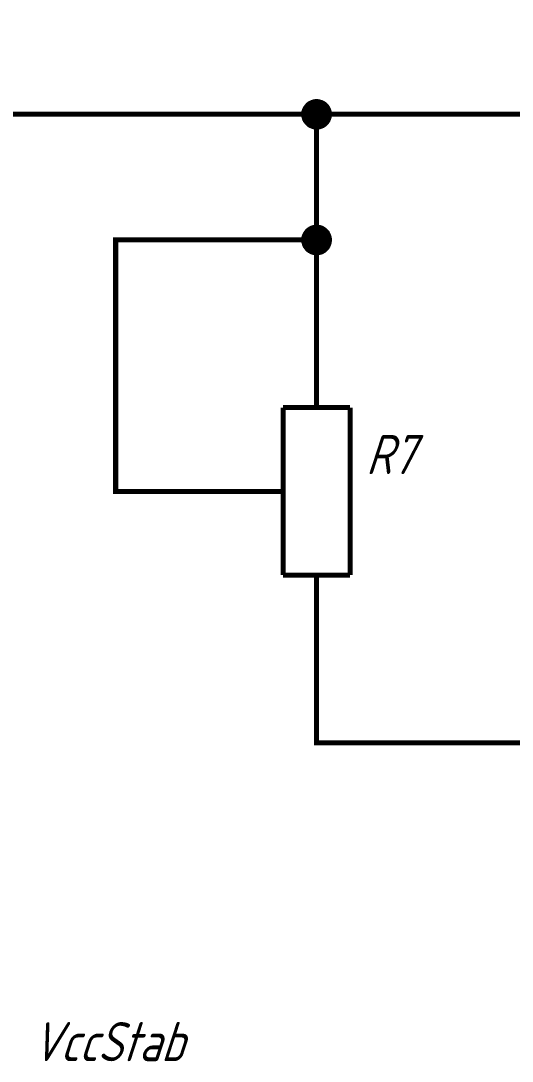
# Paper-space layout 'Layout1' of a CAD drawing. Header units: millimetres. Extents: x 0 to 420, y 0 to 297.
# Drawn here: x 209.5 to 238.8, y 103.6 to 165.7 of the extents above; entities that cross this region are included whole.
import ezdxf

# ---------------------------------------------------------------- set-up
doc = ezdxf.new("R2010")
doc.units = ezdxf.units.MM
doc.layers.add('Sheet', color=255, linetype='Continuous')
doc.styles.add('GOST', font='', dxfattribs={"oblique": 18})
doc.styles.get('GOST').set_extended_font_data('GOST type A')

psp = doc.layouts.get("Layout1")

# ---------------------------------------------------------------- linework, layer by layer
at = {"layer": 'Sheet'}
for points, const_width in [([(162.634, 240.149), (152.619, 240.149), (152.619, 160.15), (227.103, 160.15), (372.589, 160.15), (372.589, 110.133), (370.097, 110.133)], 0.3), ([(226.339, 160.15), (226.339, 160.183), (226.339, 160.228), (226.351, 160.262), (226.351, 160.307), (226.362, 160.341), (226.373, 160.374), (226.384, 160.408), (226.396, 160.442), (226.418, 160.475), (226.429, 160.509), (226.452, 160.543), (226.474, 160.565), (226.497, 160.599), (226.519, 160.633), (226.541, 160.655), (226.564, 160.678), (226.586, 160.711), (226.62, 160.734), (226.654, 160.756), (226.676, 160.779), (226.71, 160.79), (226.744, 160.812), (226.777, 160.824), (226.811, 160.846), (226.845, 160.857), (226.878, 160.868), (226.912, 160.88), (226.946, 160.891), (226.991, 160.891), (227.024, 160.902), (227.069, 160.902), (227.103, 160.902)], 0.3), ([(226.339, 160.15), (226.339, 160.183), (226.339, 160.228), (226.351, 160.262), (226.351, 160.307), (226.362, 160.341), (226.373, 160.374), (226.384, 160.408), (226.396, 160.442), (226.418, 160.475), (226.429, 160.509), (226.452, 160.543), (226.474, 160.565), (226.497, 160.599), (226.519, 160.633), (226.541, 160.655), (226.564, 160.678), (226.586, 160.711), (226.62, 160.734), (226.654, 160.756), (226.676, 160.779), (226.71, 160.79), (226.744, 160.812), (226.777, 160.824), (226.811, 160.846), (226.845, 160.857), (226.878, 160.868), (226.912, 160.88), (226.946, 160.891), (226.991, 160.891), (227.024, 160.902), (227.069, 160.902), (227.103, 160.902)], 0.3), ([(226.339, 160.15), (226.339, 160.183), (226.339, 160.228), (226.351, 160.262), (226.351, 160.307), (226.362, 160.341), (226.373, 160.374), (226.384, 160.408), (226.396, 160.442), (226.418, 160.475), (226.429, 160.509), (226.452, 160.543), (226.474, 160.565), (226.497, 160.599), (226.519, 160.633), (226.541, 160.655), (226.564, 160.678), (226.586, 160.711), (226.62, 160.734), (226.654, 160.756), (226.676, 160.779), (226.71, 160.79), (226.744, 160.812), (226.777, 160.824), (226.811, 160.846), (226.845, 160.857), (226.878, 160.868), (226.912, 160.88), (226.946, 160.891), (226.991, 160.891), (227.024, 160.902), (227.069, 160.902), (227.103, 160.902)], 0.3), ([(226.339, 160.15), (226.339, 160.183), (226.339, 160.228), (226.351, 160.262), (226.351, 160.307), (226.362, 160.341), (226.373, 160.374), (226.384, 160.408), (226.396, 160.442), (226.418, 160.475), (226.429, 160.509), (226.452, 160.543), (226.474, 160.565), (226.497, 160.599), (226.519, 160.633), (226.541, 160.655), (226.564, 160.678), (226.586, 160.711), (226.62, 160.734), (226.654, 160.756), (226.676, 160.779), (226.71, 160.79), (226.744, 160.812), (226.777, 160.824), (226.811, 160.846), (226.845, 160.857), (226.878, 160.868), (226.912, 160.88), (226.946, 160.891), (226.991, 160.891), (227.024, 160.902), (227.069, 160.902), (227.103, 160.902)], 0.3), ([(226.339, 160.15), (226.339, 160.183), (226.339, 160.228), (226.351, 160.262), (226.351, 160.307), (226.362, 160.341), (226.373, 160.374), (226.384, 160.408), (226.396, 160.442), (226.418, 160.475), (226.429, 160.509), (226.452, 160.543), (226.474, 160.565), (226.497, 160.599), (226.519, 160.633), (226.541, 160.655), (226.564, 160.678), (226.586, 160.711), (226.62, 160.734), (226.654, 160.756), (226.676, 160.779), (226.71, 160.79), (226.744, 160.812), (226.777, 160.824), (226.811, 160.846), (226.845, 160.857), (226.878, 160.868), (226.912, 160.88), (226.946, 160.891), (226.991, 160.891), (227.024, 160.902), (227.069, 160.902), (227.103, 160.902)], 0.0991), ([(226.339, 160.15), (226.339, 160.183), (226.339, 160.228), (226.351, 160.262), (226.351, 160.307), (226.362, 160.341), (226.373, 160.374), (226.384, 160.408), (226.396, 160.442), (226.418, 160.475), (226.429, 160.509), (226.452, 160.543), (226.474, 160.565), (226.497, 160.599), (226.519, 160.633), (226.541, 160.655), (226.564, 160.678), (226.586, 160.711), (226.62, 160.734), (226.654, 160.756), (226.676, 160.779), (226.71, 160.79), (226.744, 160.812), (226.777, 160.824), (226.811, 160.846), (226.845, 160.857), (226.878, 160.868), (226.912, 160.88), (226.946, 160.891), (226.991, 160.891), (227.024, 160.902), (227.069, 160.902), (227.103, 160.902)], 0.0991), ([(226.339, 160.15), (226.339, 160.183), (226.339, 160.228), (226.351, 160.262), (226.351, 160.307), (226.362, 160.341), (226.373, 160.374), (226.384, 160.408), (226.396, 160.442), (226.418, 160.475), (226.429, 160.509), (226.452, 160.543), (226.474, 160.565), (226.497, 160.599), (226.519, 160.633), (226.541, 160.655), (226.564, 160.678), (226.586, 160.711), (226.62, 160.734), (226.654, 160.756), (226.676, 160.779), (226.71, 160.79), (226.744, 160.812), (226.777, 160.824), (226.811, 160.846), (226.845, 160.857), (226.878, 160.868), (226.912, 160.88), (226.946, 160.891), (226.991, 160.891), (227.024, 160.902), (227.069, 160.902), (227.103, 160.902)], 0.0991), ([(226.339, 160.15), (226.339, 160.183), (226.339, 160.228), (226.351, 160.262), (226.351, 160.307), (226.362, 160.341), (226.373, 160.374), (226.384, 160.408), (226.396, 160.442), (226.418, 160.475), (226.429, 160.509), (226.452, 160.543), (226.474, 160.565), (226.497, 160.599), (226.519, 160.633), (226.541, 160.655), (226.564, 160.678), (226.586, 160.711), (226.62, 160.734), (226.654, 160.756), (226.676, 160.779), (226.71, 160.79), (226.744, 160.812), (226.777, 160.824), (226.811, 160.846), (226.845, 160.857), (226.878, 160.868), (226.912, 160.88), (226.946, 160.891), (226.991, 160.891), (227.024, 160.902), (227.069, 160.902), (227.103, 160.902)], 0.0991), ([(227.103, 160.902), (227.103, 160.902)], 0.3), ([(227.103, 160.902), (227.148, 160.902), (227.181, 160.902), (227.215, 160.891), (227.26, 160.891), (227.294, 160.88), (227.327, 160.868), (227.372, 160.857), (227.406, 160.846), (227.44, 160.824), (227.473, 160.812), (227.496, 160.79), (227.53, 160.779), (227.563, 160.756), (227.586, 160.734), (227.619, 160.711), (227.642, 160.678), (227.664, 160.655), (227.698, 160.633), (227.72, 160.599), (227.743, 160.565), (227.754, 160.543), (227.777, 160.509), (227.788, 160.475), (227.81, 160.442), (227.821, 160.408), (227.833, 160.374), (227.844, 160.341), (227.855, 160.307), (227.855, 160.262), (227.866, 160.228), (227.866, 160.183), (227.866, 160.15)], 0.3), ([(227.103, 160.902), (227.103, 160.902)], 0.3), ([(227.103, 160.902), (227.148, 160.902), (227.181, 160.902), (227.215, 160.891), (227.26, 160.891), (227.294, 160.88), (227.327, 160.868), (227.372, 160.857), (227.406, 160.846), (227.44, 160.824), (227.473, 160.812), (227.496, 160.79), (227.53, 160.779), (227.563, 160.756), (227.586, 160.734), (227.619, 160.711), (227.642, 160.678), (227.664, 160.655), (227.698, 160.633), (227.72, 160.599), (227.743, 160.565), (227.754, 160.543), (227.777, 160.509), (227.788, 160.475), (227.81, 160.442), (227.821, 160.408), (227.833, 160.374), (227.844, 160.341), (227.855, 160.307), (227.855, 160.262), (227.866, 160.228), (227.866, 160.183), (227.866, 160.15)], 0.3), ([(227.103, 160.902), (227.103, 160.902)], 0.3), ([(227.103, 160.902), (227.148, 160.902), (227.181, 160.902), (227.215, 160.891), (227.26, 160.891), (227.294, 160.88), (227.327, 160.868), (227.372, 160.857), (227.406, 160.846), (227.44, 160.824), (227.473, 160.812), (227.496, 160.79), (227.53, 160.779), (227.563, 160.756), (227.586, 160.734), (227.619, 160.711), (227.642, 160.678), (227.664, 160.655), (227.698, 160.633), (227.72, 160.599), (227.743, 160.565), (227.754, 160.543), (227.777, 160.509), (227.788, 160.475), (227.81, 160.442), (227.821, 160.408), (227.833, 160.374), (227.844, 160.341), (227.855, 160.307), (227.855, 160.262), (227.866, 160.228), (227.866, 160.183), (227.866, 160.15)], 0.3), ([(227.103, 160.902), (227.103, 160.902)], 0.3), ([(227.103, 160.902), (227.148, 160.902), (227.181, 160.902), (227.215, 160.891), (227.26, 160.891), (227.294, 160.88), (227.327, 160.868), (227.372, 160.857), (227.406, 160.846), (227.44, 160.824), (227.473, 160.812), (227.496, 160.79), (227.53, 160.779), (227.563, 160.756), (227.586, 160.734), (227.619, 160.711), (227.642, 160.678), (227.664, 160.655), (227.698, 160.633), (227.72, 160.599), (227.743, 160.565), (227.754, 160.543), (227.777, 160.509), (227.788, 160.475), (227.81, 160.442), (227.821, 160.408), (227.833, 160.374), (227.844, 160.341), (227.855, 160.307), (227.855, 160.262), (227.866, 160.228), (227.866, 160.183), (227.866, 160.15)], 0.3), ([(227.103, 160.902), (227.103, 160.902)], 0.0991), ([(227.103, 160.902), (227.148, 160.902), (227.181, 160.902), (227.215, 160.891), (227.26, 160.891), (227.294, 160.88), (227.327, 160.868), (227.372, 160.857), (227.406, 160.846), (227.44, 160.824), (227.473, 160.812), (227.496, 160.79), (227.53, 160.779), (227.563, 160.756), (227.586, 160.734), (227.619, 160.711), (227.642, 160.678), (227.664, 160.655), (227.698, 160.633), (227.72, 160.599), (227.743, 160.565), (227.754, 160.543), (227.777, 160.509), (227.788, 160.475), (227.81, 160.442), (227.821, 160.408), (227.833, 160.374), (227.844, 160.341), (227.855, 160.307), (227.855, 160.262), (227.866, 160.228), (227.866, 160.183), (227.866, 160.15)], 0.0991), ([(227.103, 160.902), (227.103, 160.902)], 0.0991), ([(227.103, 160.902), (227.148, 160.902), (227.181, 160.902), (227.215, 160.891), (227.26, 160.891), (227.294, 160.88), (227.327, 160.868), (227.372, 160.857), (227.406, 160.846), (227.44, 160.824), (227.473, 160.812), (227.496, 160.79), (227.53, 160.779), (227.563, 160.756), (227.586, 160.734), (227.619, 160.711), (227.642, 160.678), (227.664, 160.655), (227.698, 160.633), (227.72, 160.599), (227.743, 160.565), (227.754, 160.543), (227.777, 160.509), (227.788, 160.475), (227.81, 160.442), (227.821, 160.408), (227.833, 160.374), (227.844, 160.341), (227.855, 160.307), (227.855, 160.262), (227.866, 160.228), (227.866, 160.183), (227.866, 160.15)], 0.0991), ([(227.103, 160.902), (227.103, 160.902)], 0.0991), ([(227.103, 160.902), (227.148, 160.902), (227.181, 160.902), (227.215, 160.891), (227.26, 160.891), (227.294, 160.88), (227.327, 160.868), (227.372, 160.857), (227.406, 160.846), (227.44, 160.824), (227.473, 160.812), (227.496, 160.79), (227.53, 160.779), (227.563, 160.756), (227.586, 160.734), (227.619, 160.711), (227.642, 160.678), (227.664, 160.655), (227.698, 160.633), (227.72, 160.599), (227.743, 160.565), (227.754, 160.543), (227.777, 160.509), (227.788, 160.475), (227.81, 160.442), (227.821, 160.408), (227.833, 160.374), (227.844, 160.341), (227.855, 160.307), (227.855, 160.262), (227.866, 160.228), (227.866, 160.183), (227.866, 160.15)], 0.0991), ([(227.103, 160.902), (227.103, 160.902)], 0.0991), ([(227.103, 160.902), (227.148, 160.902), (227.181, 160.902), (227.215, 160.891), (227.26, 160.891), (227.294, 160.88), (227.327, 160.868), (227.372, 160.857), (227.406, 160.846), (227.44, 160.824), (227.473, 160.812), (227.496, 160.79), (227.53, 160.779), (227.563, 160.756), (227.586, 160.734), (227.619, 160.711), (227.642, 160.678), (227.664, 160.655), (227.698, 160.633), (227.72, 160.599), (227.743, 160.565), (227.754, 160.543), (227.777, 160.509), (227.788, 160.475), (227.81, 160.442), (227.821, 160.408), (227.833, 160.374), (227.844, 160.341), (227.855, 160.307), (227.855, 160.262), (227.866, 160.228), (227.866, 160.183), (227.866, 160.15)], 0.0991), ([(227.103, 159.386), (227.069, 159.386), (227.024, 159.386), (226.991, 159.397), (226.946, 159.397), (226.912, 159.409), (226.878, 159.42), (226.845, 159.431), (226.811, 159.442), (226.777, 159.465), (226.744, 159.476), (226.71, 159.498), (226.676, 159.51), (226.654, 159.532), (226.62, 159.555), (226.586, 159.588), (226.564, 159.611), (226.541, 159.633), (226.519, 159.667), (226.497, 159.689), (226.474, 159.723), (226.452, 159.757), (226.429, 159.779), (226.418, 159.813), (226.396, 159.847), (226.384, 159.88), (226.373, 159.925), (226.362, 159.959), (226.351, 159.993), (226.351, 160.037), (226.339, 160.071), (226.339, 160.105), (226.339, 160.15)], 0.3), ([(226.339, 160.15), (226.339, 160.15)], 0.3), ([(227.103, 159.386), (227.069, 159.386), (227.024, 159.386), (226.991, 159.397), (226.946, 159.397), (226.912, 159.409), (226.878, 159.42), (226.845, 159.431), (226.811, 159.442), (226.777, 159.465), (226.744, 159.476), (226.71, 159.498), (226.676, 159.51), (226.654, 159.532), (226.62, 159.555), (226.586, 159.588), (226.564, 159.611), (226.541, 159.633), (226.519, 159.667), (226.497, 159.689), (226.474, 159.723), (226.452, 159.757), (226.429, 159.779), (226.418, 159.813), (226.396, 159.847), (226.384, 159.88), (226.373, 159.925), (226.362, 159.959), (226.351, 159.993), (226.351, 160.037), (226.339, 160.071), (226.339, 160.105), (226.339, 160.15)], 0.3), ([(226.339, 160.15), (226.339, 160.15)], 0.3), ([(227.103, 159.386), (227.069, 159.386), (227.024, 159.386), (226.991, 159.397), (226.946, 159.397), (226.912, 159.409), (226.878, 159.42), (226.845, 159.431), (226.811, 159.442), (226.777, 159.465), (226.744, 159.476), (226.71, 159.498), (226.676, 159.51), (226.654, 159.532), (226.62, 159.555), (226.586, 159.588), (226.564, 159.611), (226.541, 159.633), (226.519, 159.667), (226.497, 159.689), (226.474, 159.723), (226.452, 159.757), (226.429, 159.779), (226.418, 159.813), (226.396, 159.847), (226.384, 159.88), (226.373, 159.925), (226.362, 159.959), (226.351, 159.993), (226.351, 160.037), (226.339, 160.071), (226.339, 160.105), (226.339, 160.15)], 0.3), ([(226.339, 160.15), (226.339, 160.15)], 0.3), ([(227.103, 159.386), (227.069, 159.386), (227.024, 159.386), (226.991, 159.397), (226.946, 159.397), (226.912, 159.409), (226.878, 159.42), (226.845, 159.431), (226.811, 159.442), (226.777, 159.465), (226.744, 159.476), (226.71, 159.498), (226.676, 159.51), (226.654, 159.532), (226.62, 159.555), (226.586, 159.588), (226.564, 159.611), (226.541, 159.633), (226.519, 159.667), (226.497, 159.689), (226.474, 159.723), (226.452, 159.757), (226.429, 159.779), (226.418, 159.813), (226.396, 159.847), (226.384, 159.88), (226.373, 159.925), (226.362, 159.959), (226.351, 159.993), (226.351, 160.037), (226.339, 160.071), (226.339, 160.105), (226.339, 160.15)], 0.3), ([(226.339, 160.15), (226.339, 160.15)], 0.3), ([(227.103, 159.386), (227.069, 159.386), (227.024, 159.386), (226.991, 159.397), (226.946, 159.397), (226.912, 159.409), (226.878, 159.42), (226.845, 159.431), (226.811, 159.442), (226.777, 159.465), (226.744, 159.476), (226.71, 159.498), (226.676, 159.51), (226.654, 159.532), (226.62, 159.555), (226.586, 159.588), (226.564, 159.611), (226.541, 159.633), (226.519, 159.667), (226.497, 159.689), (226.474, 159.723), (226.452, 159.757), (226.429, 159.779), (226.418, 159.813), (226.396, 159.847), (226.384, 159.88), (226.373, 159.925), (226.362, 159.959), (226.351, 159.993), (226.351, 160.037), (226.339, 160.071), (226.339, 160.105), (226.339, 160.15)], 0.0991), ([(226.339, 160.15), (226.339, 160.15)], 0.0991), ([(227.103, 159.386), (227.069, 159.386), (227.024, 159.386), (226.991, 159.397), (226.946, 159.397), (226.912, 159.409), (226.878, 159.42), (226.845, 159.431), (226.811, 159.442), (226.777, 159.465), (226.744, 159.476), (226.71, 159.498), (226.676, 159.51), (226.654, 159.532), (226.62, 159.555), (226.586, 159.588), (226.564, 159.611), (226.541, 159.633), (226.519, 159.667), (226.497, 159.689), (226.474, 159.723), (226.452, 159.757), (226.429, 159.779), (226.418, 159.813), (226.396, 159.847), (226.384, 159.88), (226.373, 159.925), (226.362, 159.959), (226.351, 159.993), (226.351, 160.037), (226.339, 160.071), (226.339, 160.105), (226.339, 160.15)], 0.0991), ([(226.339, 160.15), (226.339, 160.15)], 0.0991), ([(227.103, 159.386), (227.069, 159.386), (227.024, 159.386), (226.991, 159.397), (226.946, 159.397), (226.912, 159.409), (226.878, 159.42), (226.845, 159.431), (226.811, 159.442), (226.777, 159.465), (226.744, 159.476), (226.71, 159.498), (226.676, 159.51), (226.654, 159.532), (226.62, 159.555), (226.586, 159.588), (226.564, 159.611), (226.541, 159.633), (226.519, 159.667), (226.497, 159.689), (226.474, 159.723), (226.452, 159.757), (226.429, 159.779), (226.418, 159.813), (226.396, 159.847), (226.384, 159.88), (226.373, 159.925), (226.362, 159.959), (226.351, 159.993), (226.351, 160.037), (226.339, 160.071), (226.339, 160.105), (226.339, 160.15)], 0.0991), ([(226.339, 160.15), (226.339, 160.15)], 0.0991), ([(227.103, 159.386), (227.069, 159.386), (227.024, 159.386), (226.991, 159.397), (226.946, 159.397), (226.912, 159.409), (226.878, 159.42), (226.845, 159.431), (226.811, 159.442), (226.777, 159.465), (226.744, 159.476), (226.71, 159.498), (226.676, 159.51), (226.654, 159.532), (226.62, 159.555), (226.586, 159.588), (226.564, 159.611), (226.541, 159.633), (226.519, 159.667), (226.497, 159.689), (226.474, 159.723), (226.452, 159.757), (226.429, 159.779), (226.418, 159.813), (226.396, 159.847), (226.384, 159.88), (226.373, 159.925), (226.362, 159.959), (226.351, 159.993), (226.351, 160.037), (226.339, 160.071), (226.339, 160.105), (226.339, 160.15)], 0.0991), ([(226.339, 160.15), (226.339, 160.15)], 0.0991), ([(227.866, 160.15), (227.866, 160.105), (227.866, 160.071), (227.855, 160.037), (227.855, 159.993), (227.844, 159.959), (227.833, 159.925), (227.821, 159.88), (227.81, 159.847), (227.788, 159.813), (227.777, 159.779), (227.754, 159.757), (227.743, 159.723), (227.72, 159.689), (227.698, 159.667), (227.664, 159.633), (227.642, 159.611), (227.619, 159.588), (227.586, 159.555), (227.563, 159.532), (227.53, 159.51), (227.496, 159.498), (227.473, 159.476), (227.44, 159.465), (227.406, 159.442), (227.372, 159.431), (227.327, 159.42), (227.294, 159.409), (227.26, 159.397), (227.215, 159.397), (227.181, 159.386), (227.148, 159.386), (227.103, 159.386)], 0.3), ([(227.103, 147.64), (227.103, 152.648), (227.103, 160.15)], 0.3), ([(227.866, 160.15), (227.866, 160.105), (227.866, 160.071), (227.855, 160.037), (227.855, 159.993), (227.844, 159.959), (227.833, 159.925), (227.821, 159.88), (227.81, 159.847), (227.788, 159.813), (227.777, 159.779), (227.754, 159.757), (227.743, 159.723), (227.72, 159.689), (227.698, 159.667), (227.664, 159.633), (227.642, 159.611), (227.619, 159.588), (227.586, 159.555), (227.563, 159.532), (227.53, 159.51), (227.496, 159.498), (227.473, 159.476), (227.44, 159.465), (227.406, 159.442), (227.372, 159.431), (227.327, 159.42), (227.294, 159.409), (227.26, 159.397), (227.215, 159.397), (227.181, 159.386), (227.148, 159.386), (227.103, 159.386)], 0.3), ([(227.866, 160.15), (227.866, 160.105), (227.866, 160.071), (227.855, 160.037), (227.855, 159.993), (227.844, 159.959), (227.833, 159.925), (227.821, 159.88), (227.81, 159.847), (227.788, 159.813), (227.777, 159.779), (227.754, 159.757), (227.743, 159.723), (227.72, 159.689), (227.698, 159.667), (227.664, 159.633), (227.642, 159.611), (227.619, 159.588), (227.586, 159.555), (227.563, 159.532), (227.53, 159.51), (227.496, 159.498), (227.473, 159.476), (227.44, 159.465), (227.406, 159.442), (227.372, 159.431), (227.327, 159.42), (227.294, 159.409), (227.26, 159.397), (227.215, 159.397), (227.181, 159.386), (227.148, 159.386), (227.103, 159.386)], 0.3), ([(227.866, 160.15), (227.866, 160.105), (227.866, 160.071), (227.855, 160.037), (227.855, 159.993), (227.844, 159.959), (227.833, 159.925), (227.821, 159.88), (227.81, 159.847), (227.788, 159.813), (227.777, 159.779), (227.754, 159.757), (227.743, 159.723), (227.72, 159.689), (227.698, 159.667), (227.664, 159.633), (227.642, 159.611), (227.619, 159.588), (227.586, 159.555), (227.563, 159.532), (227.53, 159.51), (227.496, 159.498), (227.473, 159.476), (227.44, 159.465), (227.406, 159.442), (227.372, 159.431), (227.327, 159.42), (227.294, 159.409), (227.26, 159.397), (227.215, 159.397), (227.181, 159.386), (227.148, 159.386), (227.103, 159.386)], 0.3), ([(227.866, 160.15), (227.866, 160.105), (227.866, 160.071), (227.855, 160.037), (227.855, 159.993), (227.844, 159.959), (227.833, 159.925), (227.821, 159.88), (227.81, 159.847), (227.788, 159.813), (227.777, 159.779), (227.754, 159.757), (227.743, 159.723), (227.72, 159.689), (227.698, 159.667), (227.664, 159.633), (227.642, 159.611), (227.619, 159.588), (227.586, 159.555), (227.563, 159.532), (227.53, 159.51), (227.496, 159.498), (227.473, 159.476), (227.44, 159.465), (227.406, 159.442), (227.372, 159.431), (227.327, 159.42), (227.294, 159.409), (227.26, 159.397), (227.215, 159.397), (227.181, 159.386), (227.148, 159.386), (227.103, 159.386)], 0.0991), ([(227.866, 160.15), (227.866, 160.105), (227.866, 160.071), (227.855, 160.037), (227.855, 159.993), (227.844, 159.959), (227.833, 159.925), (227.821, 159.88), (227.81, 159.847), (227.788, 159.813), (227.777, 159.779), (227.754, 159.757), (227.743, 159.723), (227.72, 159.689), (227.698, 159.667), (227.664, 159.633), (227.642, 159.611), (227.619, 159.588), (227.586, 159.555), (227.563, 159.532), (227.53, 159.51), (227.496, 159.498), (227.473, 159.476), (227.44, 159.465), (227.406, 159.442), (227.372, 159.431), (227.327, 159.42), (227.294, 159.409), (227.26, 159.397), (227.215, 159.397), (227.181, 159.386), (227.148, 159.386), (227.103, 159.386)], 0.0991), ([(227.866, 160.15), (227.866, 160.105), (227.866, 160.071), (227.855, 160.037), (227.855, 159.993), (227.844, 159.959), (227.833, 159.925), (227.821, 159.88), (227.81, 159.847), (227.788, 159.813), (227.777, 159.779), (227.754, 159.757), (227.743, 159.723), (227.72, 159.689), (227.698, 159.667), (227.664, 159.633), (227.642, 159.611), (227.619, 159.588), (227.586, 159.555), (227.563, 159.532), (227.53, 159.51), (227.496, 159.498), (227.473, 159.476), (227.44, 159.465), (227.406, 159.442), (227.372, 159.431), (227.327, 159.42), (227.294, 159.409), (227.26, 159.397), (227.215, 159.397), (227.181, 159.386), (227.148, 159.386), (227.103, 159.386)], 0.0991), ([(227.866, 160.15), (227.866, 160.105), (227.866, 160.071), (227.855, 160.037), (227.855, 159.993), (227.844, 159.959), (227.833, 159.925), (227.821, 159.88), (227.81, 159.847), (227.788, 159.813), (227.777, 159.779), (227.754, 159.757), (227.743, 159.723), (227.72, 159.689), (227.698, 159.667), (227.664, 159.633), (227.642, 159.611), (227.619, 159.588), (227.586, 159.555), (227.563, 159.532), (227.53, 159.51), (227.496, 159.498), (227.473, 159.476), (227.44, 159.465), (227.406, 159.442), (227.372, 159.431), (227.327, 159.42), (227.294, 159.409), (227.26, 159.397), (227.215, 159.397), (227.181, 159.386), (227.148, 159.386), (227.103, 159.386)], 0.0991), ([(227.866, 160.15), (227.866, 160.15), (227.866, 160.15), (227.866, 160.15), (227.866, 160.15), (227.866, 160.15), (227.866, 160.15), (227.866, 160.15), (227.866, 160.15), (227.866, 160.15), (227.866, 160.15), (227.866, 160.15), (227.866, 160.15), (227.866, 160.15), (227.866, 160.15), (227.866, 160.15), (227.866, 160.15), (227.866, 160.15), (227.866, 160.15), (227.866, 160.15), (227.866, 160.15), (227.866, 160.15), (227.866, 160.15), (227.866, 160.15), (227.866, 160.15), (227.866, 160.15), (227.866, 160.15), (227.866, 160.15), (227.866, 160.15), (227.866, 160.15), (227.866, 160.15), (227.866, 160.15), (227.866, 160.15)], 0.3), ([(227.866, 160.15), (227.866, 160.15)], 0.3), ([(227.866, 160.15), (227.866, 160.15), (227.866, 160.15), (227.866, 160.15), (227.866, 160.15), (227.866, 160.15), (227.866, 160.15), (227.866, 160.15), (227.866, 160.15), (227.866, 160.15), (227.866, 160.15), (227.866, 160.15), (227.866, 160.15), (227.866, 160.15), (227.866, 160.15), (227.866, 160.15), (227.866, 160.15), (227.866, 160.15), (227.866, 160.15), (227.866, 160.15), (227.866, 160.15), (227.866, 160.15), (227.866, 160.15), (227.866, 160.15), (227.866, 160.15), (227.866, 160.15), (227.866, 160.15), (227.866, 160.15), (227.866, 160.15), (227.866, 160.15), (227.866, 160.15), (227.866, 160.15), (227.866, 160.15)], 0.3), ([(227.866, 160.15), (227.866, 160.15)], 0.3), ([(227.866, 160.15), (227.866, 160.15), (227.866, 160.15), (227.866, 160.15), (227.866, 160.15), (227.866, 160.15), (227.866, 160.15), (227.866, 160.15), (227.866, 160.15), (227.866, 160.15), (227.866, 160.15), (227.866, 160.15), (227.866, 160.15), (227.866, 160.15), (227.866, 160.15), (227.866, 160.15), (227.866, 160.15), (227.866, 160.15), (227.866, 160.15), (227.866, 160.15), (227.866, 160.15), (227.866, 160.15), (227.866, 160.15), (227.866, 160.15), (227.866, 160.15), (227.866, 160.15), (227.866, 160.15), (227.866, 160.15), (227.866, 160.15), (227.866, 160.15), (227.866, 160.15), (227.866, 160.15), (227.866, 160.15)], 0.3), ([(227.866, 160.15), (227.866, 160.15)], 0.3), ([(227.866, 160.15), (227.866, 160.15), (227.866, 160.15), (227.866, 160.15), (227.866, 160.15), (227.866, 160.15), (227.866, 160.15), (227.866, 160.15), (227.866, 160.15), (227.866, 160.15), (227.866, 160.15), (227.866, 160.15), (227.866, 160.15), (227.866, 160.15), (227.866, 160.15), (227.866, 160.15), (227.866, 160.15), (227.866, 160.15), (227.866, 160.15), (227.866, 160.15), (227.866, 160.15), (227.866, 160.15), (227.866, 160.15), (227.866, 160.15), (227.866, 160.15), (227.866, 160.15), (227.866, 160.15), (227.866, 160.15), (227.866, 160.15), (227.866, 160.15), (227.866, 160.15), (227.866, 160.15), (227.866, 160.15)], 0.3), ([(227.866, 160.15), (227.866, 160.15)], 0.3), ([(227.866, 160.15), (227.866, 160.15), (227.866, 160.15), (227.866, 160.15), (227.866, 160.15), (227.866, 160.15), (227.866, 160.15), (227.866, 160.15), (227.866, 160.15), (227.866, 160.15), (227.866, 160.15), (227.866, 160.15), (227.866, 160.15), (227.866, 160.15), (227.866, 160.15), (227.866, 160.15), (227.866, 160.15), (227.866, 160.15), (227.866, 160.15), (227.866, 160.15), (227.866, 160.15), (227.866, 160.15), (227.866, 160.15), (227.866, 160.15), (227.866, 160.15), (227.866, 160.15), (227.866, 160.15), (227.866, 160.15), (227.866, 160.15), (227.866, 160.15), (227.866, 160.15), (227.866, 160.15), (227.866, 160.15)], 0.0991), ([(227.866, 160.15), (227.866, 160.15)], 0.0991), ([(227.866, 160.15), (227.866, 160.15), (227.866, 160.15), (227.866, 160.15), (227.866, 160.15), (227.866, 160.15), (227.866, 160.15), (227.866, 160.15), (227.866, 160.15), (227.866, 160.15), (227.866, 160.15), (227.866, 160.15), (227.866, 160.15), (227.866, 160.15), (227.866, 160.15), (227.866, 160.15), (227.866, 160.15), (227.866, 160.15), (227.866, 160.15), (227.866, 160.15), (227.866, 160.15), (227.866, 160.15), (227.866, 160.15), (227.866, 160.15), (227.866, 160.15), (227.866, 160.15), (227.866, 160.15), (227.866, 160.15), (227.866, 160.15), (227.866, 160.15), (227.866, 160.15), (227.866, 160.15), (227.866, 160.15)], 0.0991), ([(227.866, 160.15), (227.866, 160.15)], 0.0991), ([(227.866, 160.15), (227.866, 160.15), (227.866, 160.15), (227.866, 160.15), (227.866, 160.15), (227.866, 160.15), (227.866, 160.15), (227.866, 160.15), (227.866, 160.15), (227.866, 160.15), (227.866, 160.15), (227.866, 160.15), (227.866, 160.15), (227.866, 160.15), (227.866, 160.15), (227.866, 160.15), (227.866, 160.15), (227.866, 160.15), (227.866, 160.15), (227.866, 160.15), (227.866, 160.15), (227.866, 160.15), (227.866, 160.15), (227.866, 160.15), (227.866, 160.15), (227.866, 160.15), (227.866, 160.15), (227.866, 160.15), (227.866, 160.15), (227.866, 160.15), (227.866, 160.15), (227.866, 160.15), (227.866, 160.15)], 0.0991), ([(227.866, 160.15), (227.866, 160.15)], 0.0991), ([(227.866, 160.15), (227.866, 160.15), (227.866, 160.15), (227.866, 160.15), (227.866, 160.15), (227.866, 160.15), (227.866, 160.15), (227.866, 160.15), (227.866, 160.15), (227.866, 160.15), (227.866, 160.15), (227.866, 160.15), (227.866, 160.15), (227.866, 160.15), (227.866, 160.15), (227.866, 160.15), (227.866, 160.15), (227.866, 160.15), (227.866, 160.15), (227.866, 160.15), (227.866, 160.15), (227.866, 160.15), (227.866, 160.15), (227.866, 160.15), (227.866, 160.15), (227.866, 160.15), (227.866, 160.15), (227.866, 160.15), (227.866, 160.15), (227.866, 160.15), (227.866, 160.15), (227.866, 160.15), (227.866, 160.15)], 0.0991), ([(227.866, 160.15), (227.866, 160.15)], 0.0991), ([(226.339, 152.648), (226.339, 152.682), (226.339, 152.727), (226.351, 152.761), (226.351, 152.806), (226.362, 152.839), (226.373, 152.873), (226.384, 152.907), (226.396, 152.94), (226.418, 152.974), (226.429, 153.008), (226.452, 153.041), (226.474, 153.075), (226.497, 153.098), (226.519, 153.131), (226.541, 153.165), (226.564, 153.187), (226.586, 153.21), (226.62, 153.232), (226.654, 153.255), (226.676, 153.277), (226.71, 153.3), (226.744, 153.322), (226.777, 153.333), (226.811, 153.356), (226.845, 153.367), (226.878, 153.378), (226.912, 153.39), (226.946, 153.401), (226.991, 153.401), (227.024, 153.412), (227.069, 153.412), (227.103, 153.412)], 0.3), ([(226.339, 152.648), (226.339, 152.682), (226.339, 152.727), (226.351, 152.761), (226.351, 152.806), (226.362, 152.839), (226.373, 152.873), (226.384, 152.907), (226.396, 152.94), (226.418, 152.974), (226.429, 153.008), (226.452, 153.041), (226.474, 153.075), (226.497, 153.098), (226.519, 153.131), (226.541, 153.165), (226.564, 153.187), (226.586, 153.21), (226.62, 153.232), (226.654, 153.255), (226.676, 153.277), (226.71, 153.3), (226.744, 153.322), (226.777, 153.333), (226.811, 153.356), (226.845, 153.367), (226.878, 153.378), (226.912, 153.39), (226.946, 153.401), (226.991, 153.401), (227.024, 153.412), (227.069, 153.412), (227.103, 153.412)], 0.3), ([(226.339, 152.648), (226.339, 152.682), (226.339, 152.727), (226.351, 152.761), (226.351, 152.806), (226.362, 152.839), (226.373, 152.873), (226.384, 152.907), (226.396, 152.94), (226.418, 152.974), (226.429, 153.008), (226.452, 153.041), (226.474, 153.075), (226.497, 153.098), (226.519, 153.131), (226.541, 153.165), (226.564, 153.187), (226.586, 153.21), (226.62, 153.232), (226.654, 153.255), (226.676, 153.277), (226.71, 153.3), (226.744, 153.322), (226.777, 153.333), (226.811, 153.356), (226.845, 153.367), (226.878, 153.378), (226.912, 153.39), (226.946, 153.401), (226.991, 153.401), (227.024, 153.412), (227.069, 153.412), (227.103, 153.412)], 0.3), ([(226.339, 152.648), (226.339, 152.682), (226.339, 152.727), (226.351, 152.761), (226.351, 152.806), (226.362, 152.839), (226.373, 152.873), (226.384, 152.907), (226.396, 152.94), (226.418, 152.974), (226.429, 153.008), (226.452, 153.041), (226.474, 153.075), (226.497, 153.098), (226.519, 153.131), (226.541, 153.165), (226.564, 153.187), (226.586, 153.21), (226.62, 153.232), (226.654, 153.255), (226.676, 153.277), (226.71, 153.3), (226.744, 153.322), (226.777, 153.333), (226.811, 153.356), (226.845, 153.367), (226.878, 153.378), (226.912, 153.39), (226.946, 153.401), (226.991, 153.401), (227.024, 153.412), (227.069, 153.412), (227.103, 153.412)], 0.3), ([(226.339, 152.648), (226.339, 152.682), (226.339, 152.727), (226.351, 152.761), (226.351, 152.806), (226.362, 152.839), (226.373, 152.873), (226.384, 152.907), (226.396, 152.94), (226.418, 152.974), (226.429, 153.008), (226.452, 153.041), (226.474, 153.075), (226.497, 153.098), (226.519, 153.131), (226.541, 153.165), (226.564, 153.187), (226.586, 153.21), (226.62, 153.232), (226.654, 153.255), (226.676, 153.277), (226.71, 153.3), (226.744, 153.322), (226.777, 153.333), (226.811, 153.356), (226.845, 153.367), (226.878, 153.378), (226.912, 153.39), (226.946, 153.401), (226.991, 153.401), (227.024, 153.412), (227.069, 153.412), (227.103, 153.412)], 0.0991), ([(226.339, 152.648), (226.339, 152.682), (226.339, 152.727), (226.351, 152.761), (226.351, 152.806), (226.362, 152.839), (226.373, 152.873), (226.384, 152.907), (226.396, 152.94), (226.418, 152.974), (226.429, 153.008), (226.452, 153.041), (226.474, 153.075), (226.497, 153.098), (226.519, 153.131), (226.541, 153.165), (226.564, 153.187), (226.586, 153.21), (226.62, 153.232), (226.654, 153.255), (226.676, 153.277), (226.71, 153.3), (226.744, 153.322), (226.777, 153.333), (226.811, 153.356), (226.845, 153.367), (226.878, 153.378), (226.912, 153.39), (226.946, 153.401), (226.991, 153.401), (227.024, 153.412), (227.069, 153.412), (227.103, 153.412)], 0.0991), ([(226.339, 152.648), (226.339, 152.682), (226.339, 152.727), (226.351, 152.761), (226.351, 152.806), (226.362, 152.839), (226.373, 152.873), (226.384, 152.907), (226.396, 152.94), (226.418, 152.974), (226.429, 153.008), (226.452, 153.041), (226.474, 153.075), (226.497, 153.098), (226.519, 153.131), (226.541, 153.165), (226.564, 153.187), (226.586, 153.21), (226.62, 153.232), (226.654, 153.255), (226.676, 153.277), (226.71, 153.3), (226.744, 153.322), (226.777, 153.333), (226.811, 153.356), (226.845, 153.367), (226.878, 153.378), (226.912, 153.39), (226.946, 153.401), (226.991, 153.401), (227.024, 153.412), (227.069, 153.412), (227.103, 153.412)], 0.0991), ([(226.339, 152.648), (226.339, 152.682), (226.339, 152.727), (226.351, 152.761), (226.351, 152.806), (226.362, 152.839), (226.373, 152.873), (226.384, 152.907), (226.396, 152.94), (226.418, 152.974), (226.429, 153.008), (226.452, 153.041), (226.474, 153.075), (226.497, 153.098), (226.519, 153.131), (226.541, 153.165), (226.564, 153.187), (226.586, 153.21), (226.62, 153.232), (226.654, 153.255), (226.676, 153.277), (226.71, 153.3), (226.744, 153.322), (226.777, 153.333), (226.811, 153.356), (226.845, 153.367), (226.878, 153.378), (226.912, 153.39), (226.946, 153.401), (226.991, 153.401), (227.024, 153.412), (227.069, 153.412), (227.103, 153.412)], 0.0991), ([(227.103, 153.412), (227.103, 153.412)], 0.3), ([(227.103, 153.412), (227.148, 153.412), (227.181, 153.412), (227.215, 153.401), (227.26, 153.401), (227.294, 153.39), (227.327, 153.378), (227.372, 153.367), (227.406, 153.356), (227.44, 153.333), (227.473, 153.322), (227.496, 153.3), (227.53, 153.277), (227.563, 153.255), (227.586, 153.232), (227.619, 153.21), (227.642, 153.187), (227.664, 153.165), (227.698, 153.131), (227.72, 153.098), (227.743, 153.075), (227.754, 153.041), (227.777, 153.008), (227.788, 152.974), (227.81, 152.94), (227.821, 152.907), (227.833, 152.873), (227.844, 152.839), (227.855, 152.806), (227.855, 152.761), (227.866, 152.727), (227.866, 152.682), (227.866, 152.648)], 0.3), ([(227.103, 153.412), (227.103, 153.412)], 0.3), ([(227.103, 153.412), (227.148, 153.412), (227.181, 153.412), (227.215, 153.401), (227.26, 153.401), (227.294, 153.39), (227.327, 153.378), (227.372, 153.367), (227.406, 153.356), (227.44, 153.333), (227.473, 153.322), (227.496, 153.3), (227.53, 153.277), (227.563, 153.255), (227.586, 153.232), (227.619, 153.21), (227.642, 153.187), (227.664, 153.165), (227.698, 153.131), (227.72, 153.098), (227.743, 153.075), (227.754, 153.041), (227.777, 153.008), (227.788, 152.974), (227.81, 152.94), (227.821, 152.907), (227.833, 152.873), (227.844, 152.839), (227.855, 152.806), (227.855, 152.761), (227.866, 152.727), (227.866, 152.682), (227.866, 152.648)], 0.3), ([(227.103, 153.412), (227.103, 153.412)], 0.3), ([(227.103, 153.412), (227.148, 153.412), (227.181, 153.412), (227.215, 153.401), (227.26, 153.401), (227.294, 153.39), (227.327, 153.378), (227.372, 153.367), (227.406, 153.356), (227.44, 153.333), (227.473, 153.322), (227.496, 153.3), (227.53, 153.277), (227.563, 153.255), (227.586, 153.232), (227.619, 153.21), (227.642, 153.187), (227.664, 153.165), (227.698, 153.131), (227.72, 153.098), (227.743, 153.075), (227.754, 153.041), (227.777, 153.008), (227.788, 152.974), (227.81, 152.94), (227.821, 152.907), (227.833, 152.873), (227.844, 152.839), (227.855, 152.806), (227.855, 152.761), (227.866, 152.727), (227.866, 152.682), (227.866, 152.648)], 0.3), ([(227.103, 153.412), (227.103, 153.412)], 0.3), ([(227.103, 153.412), (227.148, 153.412), (227.181, 153.412), (227.215, 153.401), (227.26, 153.401), (227.294, 153.39), (227.327, 153.378), (227.372, 153.367), (227.406, 153.356), (227.44, 153.333), (227.473, 153.322), (227.496, 153.3), (227.53, 153.277), (227.563, 153.255), (227.586, 153.232), (227.619, 153.21), (227.642, 153.187), (227.664, 153.165), (227.698, 153.131), (227.72, 153.098), (227.743, 153.075), (227.754, 153.041), (227.777, 153.008), (227.788, 152.974), (227.81, 152.94), (227.821, 152.907), (227.833, 152.873), (227.844, 152.839), (227.855, 152.806), (227.855, 152.761), (227.866, 152.727), (227.866, 152.682), (227.866, 152.648)], 0.3), ([(227.103, 153.412), (227.103, 153.412)], 0.0991), ([(227.103, 153.412), (227.148, 153.412), (227.181, 153.412), (227.215, 153.401), (227.26, 153.401), (227.294, 153.39), (227.327, 153.378), (227.372, 153.367), (227.406, 153.356), (227.44, 153.333), (227.473, 153.322), (227.496, 153.3), (227.53, 153.277), (227.563, 153.255), (227.586, 153.232), (227.619, 153.21), (227.642, 153.187), (227.664, 153.165), (227.698, 153.131), (227.72, 153.098), (227.743, 153.075), (227.754, 153.041), (227.777, 153.008), (227.788, 152.974), (227.81, 152.94), (227.821, 152.907), (227.833, 152.873), (227.844, 152.839), (227.855, 152.806), (227.855, 152.761), (227.866, 152.727), (227.866, 152.682), (227.866, 152.648)], 0.0991), ([(227.103, 153.412), (227.103, 153.412)], 0.0991), ([(227.103, 153.412), (227.148, 153.412), (227.181, 153.412), (227.215, 153.401), (227.26, 153.401), (227.294, 153.39), (227.327, 153.378), (227.372, 153.367), (227.406, 153.356), (227.44, 153.333), (227.473, 153.322), (227.496, 153.3), (227.53, 153.277), (227.563, 153.255), (227.586, 153.232), (227.619, 153.21), (227.642, 153.187), (227.664, 153.165), (227.698, 153.131), (227.72, 153.098), (227.743, 153.075), (227.754, 153.041), (227.777, 153.008), (227.788, 152.974), (227.81, 152.94), (227.821, 152.907), (227.833, 152.873), (227.844, 152.839), (227.855, 152.806), (227.855, 152.761), (227.866, 152.727), (227.866, 152.682), (227.866, 152.648)], 0.0991), ([(227.103, 153.412), (227.103, 153.412)], 0.0991), ([(227.103, 153.412), (227.148, 153.412), (227.181, 153.412), (227.215, 153.401), (227.26, 153.401), (227.294, 153.39), (227.327, 153.378), (227.372, 153.367), (227.406, 153.356), (227.44, 153.333), (227.473, 153.322), (227.496, 153.3), (227.53, 153.277), (227.563, 153.255), (227.586, 153.232), (227.619, 153.21), (227.642, 153.187), (227.664, 153.165), (227.698, 153.131), (227.72, 153.098), (227.743, 153.075), (227.754, 153.041), (227.777, 153.008), (227.788, 152.974), (227.81, 152.94), (227.821, 152.907), (227.833, 152.873), (227.844, 152.839), (227.855, 152.806), (227.855, 152.761), (227.866, 152.727), (227.866, 152.682), (227.866, 152.648)], 0.0991), ([(227.103, 153.412), (227.103, 153.412)], 0.0991), ([(227.103, 153.412), (227.148, 153.412), (227.181, 153.412), (227.215, 153.401), (227.26, 153.401), (227.294, 153.39), (227.327, 153.378), (227.372, 153.367), (227.406, 153.356), (227.44, 153.333), (227.473, 153.322), (227.496, 153.3), (227.53, 153.277), (227.563, 153.255), (227.586, 153.232), (227.619, 153.21), (227.642, 153.187), (227.664, 153.165), (227.698, 153.131), (227.72, 153.098), (227.743, 153.075), (227.754, 153.041), (227.777, 153.008), (227.788, 152.974), (227.81, 152.94), (227.821, 152.907), (227.833, 152.873), (227.844, 152.839), (227.855, 152.806), (227.855, 152.761), (227.866, 152.727), (227.866, 152.682), (227.866, 152.648)], 0.0991), ([(220.108, 137.646), (215.112, 137.646), (215.112, 152.648), (227.103, 152.648)], 0.3), ([(227.103, 151.885), (227.069, 151.885), (227.024, 151.885), (226.991, 151.896), (226.946, 151.896), (226.912, 151.907), (226.878, 151.918), (226.845, 151.93), (226.811, 151.941), (226.777, 151.963), (226.744, 151.975), (226.71, 151.997), (226.676, 152.008), (226.654, 152.031), (226.62, 152.053), (226.586, 152.087), (226.564, 152.109), (226.541, 152.132), (226.519, 152.166), (226.497, 152.188), (226.474, 152.222), (226.452, 152.255), (226.429, 152.278), (226.418, 152.312), (226.396, 152.345), (226.384, 152.379), (226.373, 152.424), (226.362, 152.457), (226.351, 152.491), (226.351, 152.536), (226.339, 152.57), (226.339, 152.603), (226.339, 152.648)], 0.3), ([(226.339, 152.648), (226.339, 152.648)], 0.3), ([(227.103, 151.885), (227.069, 151.885), (227.024, 151.885), (226.991, 151.896), (226.946, 151.896), (226.912, 151.907), (226.878, 151.918), (226.845, 151.93), (226.811, 151.941), (226.777, 151.963), (226.744, 151.975), (226.71, 151.997), (226.676, 152.008), (226.654, 152.031), (226.62, 152.053), (226.586, 152.087), (226.564, 152.109), (226.541, 152.132), (226.519, 152.166), (226.497, 152.188), (226.474, 152.222), (226.452, 152.255), (226.429, 152.278), (226.418, 152.312), (226.396, 152.345), (226.384, 152.379), (226.373, 152.424), (226.362, 152.457), (226.351, 152.491), (226.351, 152.536), (226.339, 152.57), (226.339, 152.603), (226.339, 152.648)], 0.3), ([(226.339, 152.648), (226.339, 152.648)], 0.3), ([(227.103, 151.885), (227.069, 151.885), (227.024, 151.885), (226.991, 151.896), (226.946, 151.896), (226.912, 151.907), (226.878, 151.918), (226.845, 151.93), (226.811, 151.941), (226.777, 151.963), (226.744, 151.975), (226.71, 151.997), (226.676, 152.008), (226.654, 152.031), (226.62, 152.053), (226.586, 152.087), (226.564, 152.109), (226.541, 152.132), (226.519, 152.166), (226.497, 152.188), (226.474, 152.222), (226.452, 152.255), (226.429, 152.278), (226.418, 152.312), (226.396, 152.345), (226.384, 152.379), (226.373, 152.424), (226.362, 152.457), (226.351, 152.491), (226.351, 152.536), (226.339, 152.57), (226.339, 152.603), (226.339, 152.648)], 0.3), ([(226.339, 152.648), (226.339, 152.648)], 0.3), ([(227.103, 151.885), (227.069, 151.885), (227.024, 151.885), (226.991, 151.896), (226.946, 151.896), (226.912, 151.907), (226.878, 151.918), (226.845, 151.93), (226.811, 151.941), (226.777, 151.963), (226.744, 151.975), (226.71, 151.997), (226.676, 152.008), (226.654, 152.031), (226.62, 152.053), (226.586, 152.087), (226.564, 152.109), (226.541, 152.132), (226.519, 152.166), (226.497, 152.188), (226.474, 152.222), (226.452, 152.255), (226.429, 152.278), (226.418, 152.312), (226.396, 152.345), (226.384, 152.379), (226.373, 152.424), (226.362, 152.457), (226.351, 152.491), (226.351, 152.536), (226.339, 152.57), (226.339, 152.603), (226.339, 152.648)], 0.3), ([(226.339, 152.648), (226.339, 152.648)], 0.3), ([(227.866, 152.648), (227.866, 152.603), (227.866, 152.57), (227.855, 152.536), (227.855, 152.491), (227.844, 152.457), (227.833, 152.424), (227.821, 152.379), (227.81, 152.345), (227.788, 152.312), (227.777, 152.278), (227.754, 152.255), (227.743, 152.222), (227.72, 152.188), (227.698, 152.166), (227.664, 152.132), (227.642, 152.109), (227.619, 152.087), (227.586, 152.053), (227.563, 152.031), (227.53, 152.008), (227.496, 151.997), (227.473, 151.975), (227.44, 151.963), (227.406, 151.941), (227.372, 151.93), (227.327, 151.918), (227.294, 151.907), (227.26, 151.896), (227.215, 151.896), (227.181, 151.885), (227.148, 151.885), (227.103, 151.885)], 0.3), ([(227.866, 152.648), (227.866, 152.603), (227.866, 152.57), (227.855, 152.536), (227.855, 152.491), (227.844, 152.457), (227.833, 152.424), (227.821, 152.379), (227.81, 152.345), (227.788, 152.312), (227.777, 152.278), (227.754, 152.255), (227.743, 152.222), (227.72, 152.188), (227.698, 152.166), (227.664, 152.132), (227.642, 152.109), (227.619, 152.087), (227.586, 152.053), (227.563, 152.031), (227.53, 152.008), (227.496, 151.997), (227.473, 151.975), (227.44, 151.963), (227.406, 151.941), (227.372, 151.93), (227.327, 151.918), (227.294, 151.907), (227.26, 151.896), (227.215, 151.896), (227.181, 151.885), (227.148, 151.885), (227.103, 151.885)], 0.3), ([(227.866, 152.648), (227.866, 152.603), (227.866, 152.57), (227.855, 152.536), (227.855, 152.491), (227.844, 152.457), (227.833, 152.424), (227.821, 152.379), (227.81, 152.345), (227.788, 152.312), (227.777, 152.278), (227.754, 152.255), (227.743, 152.222), (227.72, 152.188), (227.698, 152.166), (227.664, 152.132), (227.642, 152.109), (227.619, 152.087), (227.586, 152.053), (227.563, 152.031), (227.53, 152.008), (227.496, 151.997), (227.473, 151.975), (227.44, 151.963), (227.406, 151.941), (227.372, 151.93), (227.327, 151.918), (227.294, 151.907), (227.26, 151.896), (227.215, 151.896), (227.181, 151.885), (227.148, 151.885), (227.103, 151.885)], 0.3), ([(227.866, 152.648), (227.866, 152.603), (227.866, 152.57), (227.855, 152.536), (227.855, 152.491), (227.844, 152.457), (227.833, 152.424), (227.821, 152.379), (227.81, 152.345), (227.788, 152.312), (227.777, 152.278), (227.754, 152.255), (227.743, 152.222), (227.72, 152.188), (227.698, 152.166), (227.664, 152.132), (227.642, 152.109), (227.619, 152.087), (227.586, 152.053), (227.563, 152.031), (227.53, 152.008), (227.496, 151.997), (227.473, 151.975), (227.44, 151.963), (227.406, 151.941), (227.372, 151.93), (227.327, 151.918), (227.294, 151.907), (227.26, 151.896), (227.215, 151.896), (227.181, 151.885), (227.148, 151.885), (227.103, 151.885)], 0.3), ([(227.866, 152.648), (227.866, 152.648), (227.866, 152.648), (227.866, 152.648), (227.866, 152.648), (227.866, 152.648), (227.866, 152.648), (227.866, 152.648), (227.866, 152.648), (227.866, 152.648), (227.866, 152.648), (227.866, 152.648), (227.866, 152.648), (227.866, 152.648), (227.866, 152.648), (227.866, 152.648), (227.866, 152.648), (227.866, 152.648), (227.866, 152.648), (227.866, 152.648), (227.866, 152.648), (227.866, 152.648), (227.866, 152.648), (227.866, 152.648), (227.866, 152.648), (227.866, 152.648), (227.866, 152.648), (227.866, 152.648), (227.866, 152.648), (227.866, 152.648), (227.866, 152.648), (227.866, 152.648), (227.866, 152.648)], 0.3), ([(227.866, 152.648), (227.866, 152.648)], 0.3), ([(227.866, 152.648), (227.866, 152.648), (227.866, 152.648), (227.866, 152.648), (227.866, 152.648), (227.866, 152.648), (227.866, 152.648), (227.866, 152.648), (227.866, 152.648), (227.866, 152.648), (227.866, 152.648), (227.866, 152.648), (227.866, 152.648), (227.866, 152.648), (227.866, 152.648), (227.866, 152.648), (227.866, 152.648), (227.866, 152.648), (227.866, 152.648), (227.866, 152.648), (227.866, 152.648), (227.866, 152.648), (227.866, 152.648), (227.866, 152.648), (227.866, 152.648), (227.866, 152.648), (227.866, 152.648), (227.866, 152.648), (227.866, 152.648), (227.866, 152.648), (227.866, 152.648), (227.866, 152.648), (227.866, 152.648)], 0.3), ([(227.866, 152.648), (227.866, 152.648)], 0.3), ([(227.866, 152.648), (227.866, 152.648), (227.866, 152.648), (227.866, 152.648), (227.866, 152.648), (227.866, 152.648), (227.866, 152.648), (227.866, 152.648), (227.866, 152.648), (227.866, 152.648), (227.866, 152.648), (227.866, 152.648), (227.866, 152.648), (227.866, 152.648), (227.866, 152.648), (227.866, 152.648), (227.866, 152.648), (227.866, 152.648), (227.866, 152.648), (227.866, 152.648), (227.866, 152.648), (227.866, 152.648), (227.866, 152.648), (227.866, 152.648), (227.866, 152.648), (227.866, 152.648), (227.866, 152.648), (227.866, 152.648), (227.866, 152.648), (227.866, 152.648), (227.866, 152.648), (227.866, 152.648), (227.866, 152.648)], 0.3), ([(227.866, 152.648), (227.866, 152.648)], 0.3), ([(227.866, 152.648), (227.866, 152.648), (227.866, 152.648), (227.866, 152.648), (227.866, 152.648), (227.866, 152.648), (227.866, 152.648), (227.866, 152.648), (227.866, 152.648), (227.866, 152.648), (227.866, 152.648), (227.866, 152.648), (227.866, 152.648), (227.866, 152.648), (227.866, 152.648), (227.866, 152.648), (227.866, 152.648), (227.866, 152.648), (227.866, 152.648), (227.866, 152.648), (227.866, 152.648), (227.866, 152.648), (227.866, 152.648), (227.866, 152.648), (227.866, 152.648), (227.866, 152.648), (227.866, 152.648), (227.866, 152.648), (227.866, 152.648), (227.866, 152.648), (227.866, 152.648), (227.866, 152.648), (227.866, 152.648)], 0.3), ([(227.866, 152.648), (227.866, 152.648)], 0.3), ([(227.103, 151.885), (227.069, 151.885), (227.024, 151.885), (226.991, 151.896), (226.946, 151.896), (226.912, 151.907), (226.878, 151.918), (226.845, 151.93), (226.811, 151.941), (226.777, 151.963), (226.744, 151.975), (226.71, 151.997), (226.676, 152.008), (226.654, 152.031), (226.62, 152.053), (226.586, 152.087), (226.564, 152.109), (226.541, 152.132), (226.519, 152.166), (226.497, 152.188), (226.474, 152.222), (226.452, 152.255), (226.429, 152.278), (226.418, 152.312), (226.396, 152.345), (226.384, 152.379), (226.373, 152.424), (226.362, 152.457), (226.351, 152.491), (226.351, 152.536), (226.339, 152.57), (226.339, 152.603), (226.339, 152.648)], 0.0991), ([(226.339, 152.648), (226.339, 152.648)], 0.0991), ([(227.103, 151.885), (227.069, 151.885), (227.024, 151.885), (226.991, 151.896), (226.946, 151.896), (226.912, 151.907), (226.878, 151.918), (226.845, 151.93), (226.811, 151.941), (226.777, 151.963), (226.744, 151.975), (226.71, 151.997), (226.676, 152.008), (226.654, 152.031), (226.62, 152.053), (226.586, 152.087), (226.564, 152.109), (226.541, 152.132), (226.519, 152.166), (226.497, 152.188), (226.474, 152.222), (226.452, 152.255), (226.429, 152.278), (226.418, 152.312), (226.396, 152.345), (226.384, 152.379), (226.373, 152.424), (226.362, 152.457), (226.351, 152.491), (226.351, 152.536), (226.339, 152.57), (226.339, 152.603), (226.339, 152.648)], 0.0991), ([(226.339, 152.648), (226.339, 152.648)], 0.0991), ([(227.103, 151.885), (227.069, 151.885), (227.024, 151.885), (226.991, 151.896), (226.946, 151.896), (226.912, 151.907), (226.878, 151.918), (226.845, 151.93), (226.811, 151.941), (226.777, 151.963), (226.744, 151.975), (226.71, 151.997), (226.676, 152.008), (226.654, 152.031), (226.62, 152.053), (226.586, 152.087), (226.564, 152.109), (226.541, 152.132), (226.519, 152.166), (226.497, 152.188), (226.474, 152.222), (226.452, 152.255), (226.429, 152.278), (226.418, 152.312), (226.396, 152.345), (226.384, 152.379), (226.373, 152.424), (226.362, 152.457), (226.351, 152.491), (226.351, 152.536), (226.339, 152.57), (226.339, 152.603), (226.339, 152.648)], 0.0991), ([(226.339, 152.648), (226.339, 152.648)], 0.0991), ([(227.103, 151.885), (227.069, 151.885), (227.024, 151.885), (226.991, 151.896), (226.946, 151.896), (226.912, 151.907), (226.878, 151.918), (226.845, 151.93), (226.811, 151.941), (226.777, 151.963), (226.744, 151.975), (226.71, 151.997), (226.676, 152.008), (226.654, 152.031), (226.62, 152.053), (226.586, 152.087), (226.564, 152.109), (226.541, 152.132), (226.519, 152.166), (226.497, 152.188), (226.474, 152.222), (226.452, 152.255), (226.429, 152.278), (226.418, 152.312), (226.396, 152.345), (226.384, 152.379), (226.373, 152.424), (226.362, 152.457), (226.351, 152.491), (226.351, 152.536), (226.339, 152.57), (226.339, 152.603), (226.339, 152.648)], 0.0991), ([(226.339, 152.648), (226.339, 152.648)], 0.0991), ([(227.866, 152.648), (227.866, 152.603), (227.866, 152.57), (227.855, 152.536), (227.855, 152.491), (227.844, 152.457), (227.833, 152.424), (227.821, 152.379), (227.81, 152.345), (227.788, 152.312), (227.777, 152.278), (227.754, 152.255), (227.743, 152.222), (227.72, 152.188), (227.698, 152.166), (227.664, 152.132), (227.642, 152.109), (227.619, 152.087), (227.586, 152.053), (227.563, 152.031), (227.53, 152.008), (227.496, 151.997), (227.473, 151.975), (227.44, 151.963), (227.406, 151.941), (227.372, 151.93), (227.327, 151.918), (227.294, 151.907), (227.26, 151.896), (227.215, 151.896), (227.181, 151.885), (227.148, 151.885), (227.103, 151.885)], 0.0991), ([(227.866, 152.648), (227.866, 152.603), (227.866, 152.57), (227.855, 152.536), (227.855, 152.491), (227.844, 152.457), (227.833, 152.424), (227.821, 152.379), (227.81, 152.345), (227.788, 152.312), (227.777, 152.278), (227.754, 152.255), (227.743, 152.222), (227.72, 152.188), (227.698, 152.166), (227.664, 152.132), (227.642, 152.109), (227.619, 152.087), (227.586, 152.053), (227.563, 152.031), (227.53, 152.008), (227.496, 151.997), (227.473, 151.975), (227.44, 151.963), (227.406, 151.941), (227.372, 151.93), (227.327, 151.918), (227.294, 151.907), (227.26, 151.896), (227.215, 151.896), (227.181, 151.885), (227.148, 151.885), (227.103, 151.885)], 0.0991), ([(227.866, 152.648), (227.866, 152.603), (227.866, 152.57), (227.855, 152.536), (227.855, 152.491), (227.844, 152.457), (227.833, 152.424), (227.821, 152.379), (227.81, 152.345), (227.788, 152.312), (227.777, 152.278), (227.754, 152.255), (227.743, 152.222), (227.72, 152.188), (227.698, 152.166), (227.664, 152.132), (227.642, 152.109), (227.619, 152.087), (227.586, 152.053), (227.563, 152.031), (227.53, 152.008), (227.496, 151.997), (227.473, 151.975), (227.44, 151.963), (227.406, 151.941), (227.372, 151.93), (227.327, 151.918), (227.294, 151.907), (227.26, 151.896), (227.215, 151.896), (227.181, 151.885), (227.148, 151.885), (227.103, 151.885)], 0.0991), ([(227.866, 152.648), (227.866, 152.603), (227.866, 152.57), (227.855, 152.536), (227.855, 152.491), (227.844, 152.457), (227.833, 152.424), (227.821, 152.379), (227.81, 152.345), (227.788, 152.312), (227.777, 152.278), (227.754, 152.255), (227.743, 152.222), (227.72, 152.188), (227.698, 152.166), (227.664, 152.132), (227.642, 152.109), (227.619, 152.087), (227.586, 152.053), (227.563, 152.031), (227.53, 152.008), (227.496, 151.997), (227.473, 151.975), (227.44, 151.963), (227.406, 151.941), (227.372, 151.93), (227.327, 151.918), (227.294, 151.907), (227.26, 151.896), (227.215, 151.896), (227.181, 151.885), (227.148, 151.885), (227.103, 151.885)], 0.0991), ([(227.866, 152.648), (227.866, 152.648), (227.866, 152.648), (227.866, 152.648), (227.866, 152.648), (227.866, 152.648), (227.866, 152.648), (227.866, 152.648), (227.866, 152.648), (227.866, 152.648), (227.866, 152.648), (227.866, 152.648), (227.866, 152.648), (227.866, 152.648), (227.866, 152.648), (227.866, 152.648), (227.866, 152.648), (227.866, 152.648), (227.866, 152.648), (227.866, 152.648), (227.866, 152.648), (227.866, 152.648), (227.866, 152.648), (227.866, 152.648), (227.866, 152.648), (227.866, 152.648), (227.866, 152.648), (227.866, 152.648), (227.866, 152.648), (227.866, 152.648), (227.866, 152.648), (227.866, 152.648), (227.866, 152.648)], 0.0991), ([(227.866, 152.648), (227.866, 152.648)], 0.0991), ([(227.866, 152.648), (227.866, 152.648), (227.866, 152.648), (227.866, 152.648), (227.866, 152.648), (227.866, 152.648), (227.866, 152.648), (227.866, 152.648), (227.866, 152.648), (227.866, 152.648), (227.866, 152.648), (227.866, 152.648), (227.866, 152.648), (227.866, 152.648), (227.866, 152.648), (227.866, 152.648), (227.866, 152.648), (227.866, 152.648), (227.866, 152.648), (227.866, 152.648), (227.866, 152.648), (227.866, 152.648), (227.866, 152.648), (227.866, 152.648), (227.866, 152.648), (227.866, 152.648), (227.866, 152.648), (227.866, 152.648), (227.866, 152.648), (227.866, 152.648), (227.866, 152.648), (227.866, 152.648), (227.866, 152.648)], 0.0991), ([(227.866, 152.648), (227.866, 152.648)], 0.0991), ([(227.866, 152.648), (227.866, 152.648), (227.866, 152.648), (227.866, 152.648), (227.866, 152.648), (227.866, 152.648), (227.866, 152.648), (227.866, 152.648), (227.866, 152.648), (227.866, 152.648), (227.866, 152.648), (227.866, 152.648), (227.866, 152.648), (227.866, 152.648), (227.866, 152.648), (227.866, 152.648), (227.866, 152.648), (227.866, 152.648), (227.866, 152.648), (227.866, 152.648), (227.866, 152.648), (227.866, 152.648), (227.866, 152.648), (227.866, 152.648), (227.866, 152.648), (227.866, 152.648), (227.866, 152.648), (227.866, 152.648), (227.866, 152.648), (227.866, 152.648), (227.866, 152.648), (227.866, 152.648), (227.866, 152.648)], 0.0991), ([(227.866, 152.648), (227.866, 152.648)], 0.0991), ([(227.866, 152.648), (227.866, 152.648), (227.866, 152.648), (227.866, 152.648), (227.866, 152.648), (227.866, 152.648), (227.866, 152.648), (227.866, 152.648), (227.866, 152.648), (227.866, 152.648), (227.866, 152.648), (227.866, 152.648), (227.866, 152.648), (227.866, 152.648), (227.866, 152.648), (227.866, 152.648), (227.866, 152.648), (227.866, 152.648), (227.866, 152.648), (227.866, 152.648), (227.866, 152.648), (227.866, 152.648), (227.866, 152.648), (227.866, 152.648), (227.866, 152.648), (227.866, 152.648), (227.866, 152.648), (227.866, 152.648), (227.866, 152.648), (227.866, 152.648), (227.866, 152.648), (227.866, 152.648), (227.866, 152.648)], 0.0991), ([(227.866, 152.648), (227.866, 152.648)], 0.0991), ([(227.103, 142.643), (227.103, 147.64)], 0.3), ([(225.104, 132.649), (225.104, 142.643)], 0.3), ([(225.104, 142.643), (229.101, 142.643)], 0.3), ([(229.101, 142.643), (229.101, 132.649)], 0.3), ([(225.104, 137.646), (220.108, 137.646)], 0.3), ([(227.103, 132.649), (225.104, 132.649)], 0.3), ([(229.101, 132.649), (227.103, 132.649)], 0.3), ([(227.103, 132.649), (227.103, 127.64)], 0.3), ([(246.605, 122.643), (240.104, 122.643), (227.103, 122.643), (227.103, 127.64)], 0.3)]:
    psp.add_lwpolyline(points, dxfattribs=dict(at, const_width=const_width))
at = {"layer": 'Sheet', "const_width": 0.762}
for points in [[(226.723, 160.151, 1), (227.485, 160.151, 1)], [(226.723, 152.651, 1), (227.485, 152.651, 1)]]:
    psp.add_lwpolyline(points, format="xyb", close=True, dxfattribs=at)

# ---------------------------------------------------------------- texts
at = {"layer": 'Sheet', "style": 'GOST', "oblique": 18}
for s, p in [('R7', (230.044, 138.679)), ('VccStab', (210.104, 103.642))]:
    psp.add_text(s, height=2.3358, dxfattribs=at).set_placement(p)

doc.saveas('drawing.dxf')
